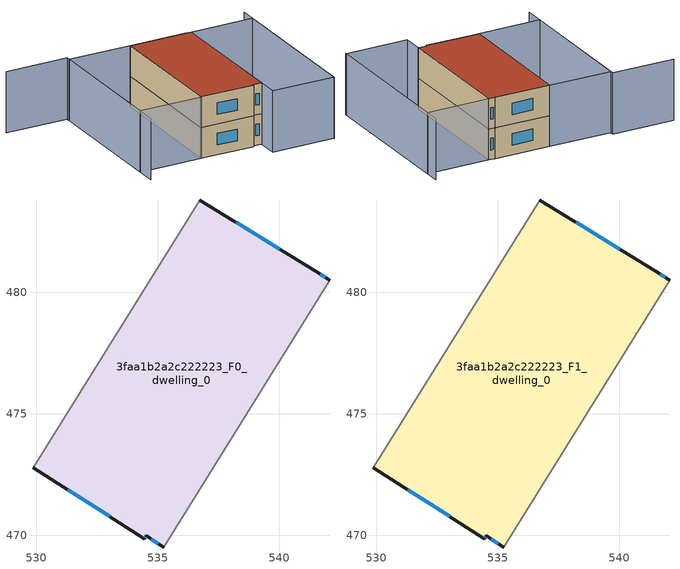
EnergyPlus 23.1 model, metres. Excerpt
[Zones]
3faa1b2a2c222223_F0_dwelling_0
 floor ground (EU_floor_Construction): 541.5,480.87 542.07,480.5 535.23,469.52 534.51,469.98 534.44,469.86 529.88,472.79 536.73,483.8 z0
 wall outside (EU_wall_Construction): 542.07,480.5 541.5,480.87 536.73,483.8 / 529.88,472.79 534.44,469.86 534.51,469.98 535.23,469.52 z0:3
 wall adiabatic (EU_wall_Construction): 535.23,469.52 542.07,480.5 / 536.73,483.8 529.88,472.79 z0:3
 window (EU_Window_Construction): 541.89,480.62 541.67,480.75 / 534.74,469.84 535.01,469.66 / 534.46,469.9 534.49,469.94 / 531.3,471.88 533.02,470.77 / 540.01,481.78 538.22,482.89 z0.93:2.07
3faa1b2a2c222223_F1_dwelling_0
 floor to 3faa1b2a2c222223_F0_dwelling_0 (EU_floor_Construction): 541.5,480.87 542.07,480.5 535.23,469.52 534.51,469.98 534.44,469.86 529.88,472.79 536.73,483.8 z3
 wall outside (EU_wall_Construction): 542.07,480.5 541.5,480.87 536.73,483.8 / 529.88,472.79 534.44,469.86 534.51,469.98 535.23,469.52 z3:6
 wall adiabatic (EU_wall_Construction): 535.23,469.52 542.07,480.5 / 536.73,483.8 529.88,472.79 z3:6
 window (EU_Window_Construction): 541.89,480.62 541.67,480.75 / 534.74,469.84 535.01,469.66 / 534.46,469.9 534.49,469.94 / 531.3,471.88 533.02,470.77 / 540.01,481.78 538.22,482.89 z3.93:5.07
 roof outside (EU_roof_Construction): 535.23,469.52 542.07,480.5 541.5,480.87 536.73,483.8 529.88,472.79 534.44,469.86 534.51,469.98 z6
shading: 539.46,464.43 548.21,478.5 / 526.32,490.8 531.64,487.49 / 531.64,487.49 523.49,474.39 / 534.16,467.8 542.07,480.5 / 542.07,480.5 547.39,477.19 / 547.39,477.19 539.49,464.49 / 539.49,464.49 534.16,467.8 / 524.52,476.05 531.44,487.17 / 531.44,487.17 536.77,483.86 / 536.77,483.86 529.85,472.74 / 529.85,472.74 524.52,476.05 z0:6
[Building]
EU S2 Campaign: North Axis=0; Terrain=City; Solar Distribution=FullExterior
[Site:Location]
Montreal-Trudeau.Intl.AP: Latitude=45.4667; Longitude=-73.75; Time Zone=-5; Elevation=36
[SizingPeriod:WeatherFileDays]
AnnualSizingPeriod: Begin Month=1; Begin Day of Month=1; End Month=12; End Day of Month=31; Day of Week for Start Day=Monday; Use Weather File Daylight Saving Period=No; Use Weather File Rain and Snow Indicators=No
[MATERIAL]
EU_InternalMass_Material: Roughness=MediumRough; Thickness=0.1; Conductivity=1; Density=1800; Specific Heat=900; Thermal Absorptance=0.9; Solar Absorptance=0.7; Visible Absorptance=0.7
[MATERIAL:NOMASS] Roughness=MediumRough; Thermal Absorptance=0.9; Solar Absorptance=0.7; Visible Absorptance=0.7
Name | Thermal Resistance
EU_wall_NoMass; EU_floor_NoMass | 1.36485
EU_roof_NoMass | 2.55992
[WINDOWMATERIAL:SIMPLEGLAZINGSYSTEM]
EU_Window_SimpleGlazing: UFactor=3.92339; Solar Heat Gain Coefficient=0.8; Visible Transmittance=0.8
[CONSTRUCTION]
EU_wall_Construction: EU_wall_NoMass
EU_roof_Construction: EU_roof_NoMass
EU_floor_Construction: EU_floor_NoMass
EU_Window_Construction: EU_Window_SimpleGlazing
EU_InternalMass_Construction: EU_InternalMass_Material
[ZONE] Type=1; Multiplier=1; Ceiling Height=autocalculate; Floor Area=autocalculate; Part of Total Floor Area=Yes
Name | Volume
3faa1b2a2c222223_F0_dwelling_0 | 244.806
3faa1b2a2c222223_F1_dwelling_0 | 244.807
[INTERNALMASS] Construction=EU_InternalMass_Construction; Surface Area=81.6023
Name | Zone or ZoneList
3faa1b2a2c222223_F0_dwelling_0_EU_InternalMass | 3faa1b2a2c222223_F0_dwelling_0
3faa1b2a2c222223_F1_dwelling_0_EU_InternalMass | 3faa1b2a2c222223_F1_dwelling_0
[OTHEREQUIPMENT] Fuel Type=Electricity; Design Level Calculation Method=Watts/Area; Power per Zone Floor Area=1; Fraction Latent=0; Fraction Radiant=0; Fraction Lost=0; Carbon Dioxide Generation Rate=0; EndUse Subcategory=EU_Step8_InternalGains
Name | Zone or ZoneList or Space or SpaceList | Schedule
EU_Step8_InternalGain_3faa1b2a2c222223_F0_dwelling_0_f000 | 3faa1b2a2c222223_F0_dwelling_0 | EU_Step8_GainSchedule_3faa1b2a2c222223_F0_dwelling_0_f000
EU_Step8_InternalGain_3faa1b2a2c222223_F1_dwelling_0_f000 | 3faa1b2a2c222223_F1_dwelling_0 | EU_Step8_GainSchedule_3faa1b2a2c222223_F1_dwelling_0_f000
[ZONEVENTILATION:DESIGNFLOWRATE] Schedule=EU_AlwaysOn; Design Flow Rate Calculation Method=AirChanges/Hour; Air Changes per Hour=0.860309; Ventilation Type=Natural; Fan Pressure Rise=0; Fan Total Efficiency=1; Constant Term Coefficient=1; Temperature Term Coefficient=0; Velocity Term Coefficient=0; Velocity Squared Term Coefficient=0; Minimum Indoor Temperature=-100; Maximum Indoor Temperature=100; Delta Temperature=-100; Minimum Outdoor Temperature=-100; Maximum Outdoor Temperature=100; Maximum Wind Speed=40
Name | Zone or ZoneList or Space or SpaceList
EU_ConstantAir_3faa1b2a2c222223_F0_dwelling_0 | 3faa1b2a2c222223_F0_dwelling_0
EU_ConstantAir_3faa1b2a2c222223_F1_dwelling_0 | 3faa1b2a2c222223_F1_dwelling_0
[HVACTEMPLATE:THERMOSTAT] Constant Heating Setpoint=20; Constant Cooling Setpoint=50
EU_HeatOnly_3faa1b2a2c222223_F0_dwelling_0; EU_HeatOnly_3faa1b2a2c222223_F1_dwelling_0
[HVACTEMPLATE:ZONE:IDEALLOADSAIRSYSTEM] System Availability Schedule=EU_AlwaysOn; Maximum Heating Supply Air Temperature=50; Minimum Cooling Supply Air Temperature=13; Maximum Heating Supply Air Humidity Ratio=0.0156; Minimum Cooling Supply Air Humidity Ratio=0.0077; Heating Limit=NoLimit; Cooling Limit=NoLimit; Heating Availability Schedule=EU_AlwaysOn; Cooling Availability Schedule=EU_CoolingOff; Dehumidification Control Type=ConstantSensibleHeatRatio; Cooling Sensible Heat Ratio=0.7; Dehumidification Setpoint=60; Humidification Control Type=None; Humidification Setpoint=30; Outdoor Air Method=None; Outdoor Air Flow Rate per Person=0.00944; Outdoor Air Flow Rate per Zone Floor Area=0; Outdoor Air Flow Rate per Zone=0; Demand Controlled Ventilation Type=None; Outdoor Air Economizer Type=NoEconomizer; Heat Recovery Type=None; Sensible Heat Recovery Effectiveness=0.7; Latent Heat Recovery Effectiveness=0.65
Name | Template Thermostat
3faa1b2a2c222223_F0_dwelling_0 | EU_HeatOnly_3faa1b2a2c222223_F0_dwelling_0
3faa1b2a2c222223_F1_dwelling_0 | EU_HeatOnly_3faa1b2a2c222223_F1_dwelling_0
[SIZING:ZONE] Zone Cooling Design Supply Air Temperature Input Method=SupplyAirTemperature; Zone Cooling Design Supply Air Temperature=13; Zone Heating Design Supply Air Temperature Input Method=SupplyAirTemperature; Zone Heating Design Supply Air Temperature=50; Zone Cooling Design Supply Air Humidity Ratio=0.008; Zone Heating Design Supply Air Humidity Ratio=0.008; Cooling Design Air Flow Method=DesignDay; Cooling Design Air Flow Rate=0; Cooling Minimum Air Flow per Zone Floor Area=0.000762; Cooling Minimum Air Flow=0; Cooling Minimum Air Flow Fraction=0.2; Heating Design Air Flow Method=DesignDay; Heating Design Air Flow Rate=0; Heating Maximum Air Flow per Zone Floor Area=0.002032; Heating Maximum Air Flow=0.141576; Heating Maximum Air Flow Fraction=0.3; Account for Dedicated Outdoor Air System=No; Dedicated Outdoor Air System Control Strategy=NeutralSupplyAir; Dedicated Outdoor Air Low Setpoint Temperature for Design=autosize; Dedicated Outdoor Air High Setpoint Temperature for Design=autosize; Zone Load Sizing Method=Sensible Load Only No Latent Load; Zone Latent Cooling Design Supply Air Humidity Ratio Input Method=HumidityRatioDifference; Zone Cooling Design Supply Air Humidity Ratio Difference=0.005; Zone Latent Heating Design Supply Air Humidity Ratio Input Method=HumidityRatioDifference; Zone Humidification Design Supply Air Humidity Ratio Difference=0.005
3faa1b2a2c222223_F0_dwelling_0; 3faa1b2a2c222223_F1_dwelling_0
[SCHEDULE:CONSTANT]
Name | Hourly Value
EU_AlwaysOn | 1
EU_CoolingOff | 0
[SCHEDULE:FILE] Column Number=1; Rows to Skip at Top=0; Number of Hours of Data=8760; Column Separator=Comma; Interpolate to Timestep=No; Minutes per Item=60; Adjust Schedule for Daylight Savings=Yes
Name | File
EU_Step8_GainSchedule_3faa1b2a2c222223_F0_dwelling_0_f000 | ../../schedules/3faa1b2a2c222223/3faa1b2a2c222223_F0_dwelling_0_f000_gain.csv
EU_Step8_GainSchedule_3faa1b2a2c222223_F1_dwelling_0_f000 | ../../schedules/3faa1b2a2c222223/3faa1b2a2c222223_F1_dwelling_0_f000_gain.csv
